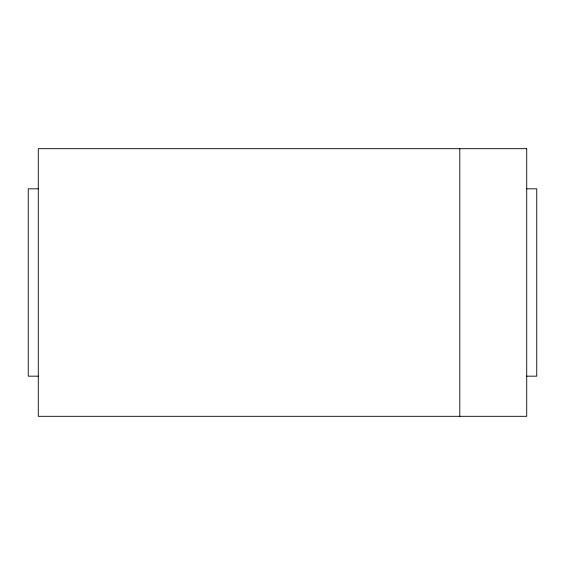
<?xml version="1.0" encoding="UTF-8"?>
<svg xmlns="http://www.w3.org/2000/svg" width="565" height="565" viewBox="0 0 565 565"><rect width="100%" height="100%" fill="white"/><g stroke="black" fill="none" stroke-linecap="round" stroke-linejoin="round"><path stroke-width="0.85" d="M38.286 188.83L28.25 188.83L28.25 376.17L38.286 376.17M526.714 188.83L536.75 188.83L536.75 376.17L526.714 376.17M459.804 148.687L459.804 416.313M526.714 148.687L38.286 148.687L38.286 416.313L526.714 416.313L526.714 148.687"/></g></svg>
